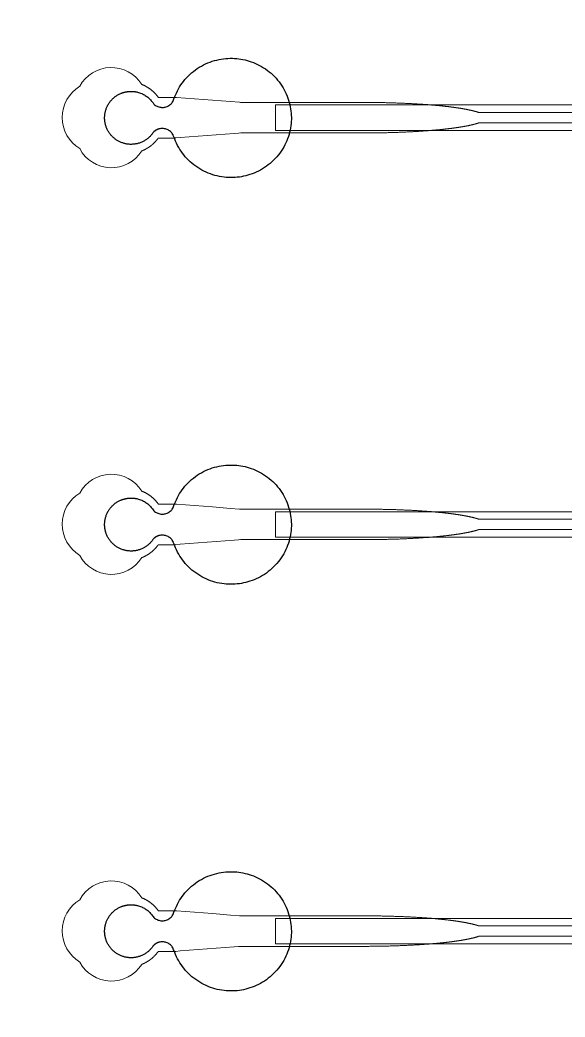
# Model space of a CAD drawing. Header units: inches. Extents: x -52997 to 52003, y -52254 to 52746.
# Drawn here: x -27602 to -24921, y 3570 to 8474 of the extents above; entities that cross this region are included whole.
import ezdxf

# ---------------------------------------------------------------- set-up
doc = ezdxf.new("R2010")
doc.units = ezdxf.units.IN
doc.header["$MEASUREMENT"] = 0
doc.layers.add('1', color=1, linetype='Continuous')
doc.layers.add('2', color=140, linetype='Continuous', lineweight=0)
doc.layers.add('3', color=90, linetype='Continuous', lineweight=0)

msp = doc.modelspace()

# ---------------------------------------------------------------- linework, layer by layer
at = {"layer": '1'}
for points in [[(-16283.4, -47485.7), (0, -47485.7), (16283.4, -47485.7, 5.999107)], [(-16250, -47285.7), (0, -47285.7), (16250, -47285.7, 5.986812)], [(-13685.8, -45485.7), (0, -45485.7), (13685.8, -45485.7, 6.794322)]]:
    msp.add_lwpolyline(points, format="xyb", close=True, dxfattribs=at)
msp.add_circle((-497.2, 245.8), 52500, dxfattribs=at)
for points in [[(-26945.9, 7921.4), (-26923.7, 7944.5), (-26892, 7939.3), (-26860.4, 7934.1), (-26846.7, 7905.1), (-26771.3, 7664.2), (-26519.3, 7701.9), (-26267.3, 7739.6), (-26267.2, 7991.7), (-26267.1, 8243.9), (-26519, 8281.8), (-26771, 8319.7), (-26846.7, 8078.9), (-26859.9, 8050.4), (-26890.7, 8044.7), (-26921.6, 8038.9), (-26944.2, 8060.7), (-26995.5, 8144.1), (-27089.9, 8118), (-27184.3, 8091.9), (-27185.5, 7994), (-27186.7, 7896), (-27093, 7867.6), (-26999.2, 7839.2), (-26945.9, 7921.4)], [(-26945.9, 5921.4), (-26923.7, 5944.5), (-26892, 5939.3), (-26860.4, 5934.1), (-26846.7, 5905.1), (-26771.3, 5664.2), (-26519.3, 5701.9), (-26267.3, 5739.6), (-26267.2, 5991.7), (-26267.1, 6243.9), (-26519, 6281.8), (-26771, 6319.7), (-26846.7, 6078.9), (-26859.9, 6050.4), (-26890.7, 6044.7), (-26921.6, 6038.9), (-26944.2, 6060.7), (-26995.5, 6144.1), (-27089.9, 6118), (-27184.3, 6091.9), (-27185.5, 5994), (-27186.7, 5896), (-27093, 5867.6), (-26999.2, 5839.2), (-26945.9, 5921.4)], [(-26945.9, 3921.4), (-26923.7, 3944.5), (-26892, 3939.3), (-26860.4, 3934.1), (-26846.7, 3905.1), (-26771.3, 3664.2), (-26519.3, 3701.9), (-26267.3, 3739.6), (-26267.2, 3991.7), (-26267.1, 4243.9), (-26519, 4281.8), (-26771, 4319.7), (-26846.7, 4078.9), (-26859.9, 4050.4), (-26890.7, 4044.7), (-26921.6, 4038.9), (-26944.2, 4060.7), (-26995.5, 4144.1), (-27089.9, 4118), (-27184.3, 4091.9), (-27185.5, 3994), (-27186.7, 3896), (-27093, 3867.6), (-26999.2, 3839.2), (-26945.9, 3921.4)]]:
    msp.add_rational_spline(points, [1, 0.884783429184, 1, 0.884783429184, 1, 0.758252289935, 1, 0.758252289935, 1, 0.758252289935, 1, 0.758252289935, 1, 0.888941908896, 1, 0.888941908896, 1, 0.79946124759, 1, 0.79946124759, 1, 0.79946124759, 1, 0.79946124759, 1], degree=2, knots=[0, 0, 0, 0.969535, 0.969535, 1.939069, 1.939069, 3.359405, 3.359405, 4.779741, 4.779741, 6.200078, 6.200078, 7.620414, 7.620414, 8.571947, 8.571947, 9.52348, 9.52348, 10.812277, 10.812277, 12.101074, 12.101074, 13.389871, 13.389871, 14.678668, 14.678668, 14.678668], dxfattribs=at)
at = {"layer": '2'}
for points in [[(-16283.4, -47485.7), (0, -47485.7), (16283.4, -47485.7, 5.999107)], [(-16250, -47285.7), (0, -47285.7), (16250, -47285.7, 5.986812)], [(-13685.8, -45485.7), (0, -45485.7), (13685.8, -45485.7, 6.794322)]]:
    msp.add_lwpolyline(points, format="xyb", close=True, dxfattribs=at)
for points in [[(-23658.3, 8018.2), (-25343.8, 8018.2), (-25344.1, 8018.3), (-25345, 8018.6), (-25345.8, 8018.9), (-25346.7, 8019.2), (-25347.6, 8019.5), (-25348.5, 8019.8), (-25349.4, 8020.1), (-25350.4, 8020.4), (-25351.3, 8020.7), (-25352.2, 8021), (-25353.2, 8021.3), (-25354.2, 8021.6), (-25355.2, 8021.9), (-25356.2, 8022.2), (-25357.2, 8022.5), (-25358.2, 8022.8), (-25359.2, 8023.1), (-25360.2, 8023.4), (-25361.3, 8023.7), (-25362.4, 8023.9), (-25363.4, 8024.2), (-25364.5, 8024.5), (-25365.6, 8024.8), (-25366.7, 8025.1), (-25367.8, 8025.4), (-25368.9, 8025.7), (-25370.1, 8026), (-25371.2, 8026.3), (-25372.4, 8026.6), (-25373.6, 8026.9), (-25374.7, 8027.2), (-25375.9, 8027.5), (-25377.1, 8027.8), (-25378.4, 8028.1), (-25379.6, 8028.3), (-25380.8, 8028.6), (-25382.1, 8028.9), (-25383.3, 8029.2), (-25384.6, 8029.5), (-25385.9, 8029.8), (-25387.2, 8030.1), (-25388.5, 8030.4), (-25389.8, 8030.6), (-25391.1, 8030.9), (-25392.4, 8031.2), (-25393.8, 8031.5), (-25395.1, 8031.8), (-25396.5, 8032.1), (-25397.9, 8032.3), (-25399.3, 8032.6), (-25400.7, 8032.9), (-25402.1, 8033.2), (-25403.5, 8033.5), (-25404.9, 8033.7), (-25406.4, 8034), (-25407.8, 8034.3), (-25409.3, 8034.6), (-25410.7, 8034.9), (-25412.2, 8035.1), (-25413.7, 8035.4), (-25415.2, 8035.7), (-25416.7, 8036), (-25418.2, 8036.2), (-25419.8, 8036.5), (-25421.3, 8036.8), (-25422.9, 8037), (-25424.4, 8037.3), (-25426, 8037.6), (-25427.6, 8037.8), (-25429.2, 8038.1), (-25430.8, 8038.4), (-25432.4, 8038.6), (-25434, 8038.9), (-25435.7, 8039.2), (-25437.3, 8039.4), (-25439, 8039.7), (-25440.6, 8040), (-25442.3, 8040.2), (-25444, 8040.5), (-25445.7, 8040.7), (-25447.4, 8041), (-25449.1, 8041.3), (-25450.8, 8041.5), (-25452.5, 8041.8), (-25454.3, 8042), (-25456, 8042.3), (-25457.8, 8042.5), (-25459.5, 8042.8), (-25461.3, 8043), (-25463.1, 8043.3), (-25464.9, 8043.5), (-25466.7, 8043.8), (-25468.5, 8044), (-25470.3, 8044.3), (-25472.1, 8044.5), (-25474, 8044.8), (-25475.8, 8045), (-25477.7, 8045.2), (-25479.5, 8045.5), (-25481.4, 8045.7), (-25483.3, 8046), (-25485.2, 8046.2), (-25487.1, 8046.4), (-25489, 8046.7), (-25490.9, 8046.9), (-25492.8, 8047.1), (-25494.8, 8047.4), (-25496.7, 8047.6), (-25498.6, 8047.8), (-25500.6, 8048.1), (-25502.6, 8048.3), (-25504.5, 8048.5), (-25506.5, 8048.7), (-25508.5, 8049), (-25510.5, 8049.2), (-25512.5, 8049.4), (-25514.5, 8049.6), (-25516.5, 8049.8), (-25518.5, 8050.1), (-25520.6, 8050.3), (-25522.6, 8050.5), (-25524.7, 8050.7), (-25526.7, 8050.9), (-25528.8, 8051.1), (-25530.8, 8051.3), (-25532.9, 8051.6), (-25535, 8051.8), (-25537.1, 8052), (-25539.2, 8052.2), (-25541.3, 8052.4), (-25543.4, 8052.6), (-25545.5, 8052.8), (-25547.6, 8053), (-25549.7, 8053.2), (-25551.9, 8053.4), (-25554, 8053.6), (-25556.2, 8053.8), (-25558.3, 8054), (-25560.5, 8054.2), (-25562.6, 8054.4), (-25564.8, 8054.6), (-25567, 8054.7), (-25569.2, 8054.9), (-25571.3, 8055.1), (-25573.5, 8055.3), (-25575.7, 8055.5), (-25577.9, 8055.7), (-25580.2, 8055.9), (-25582.4, 8056), (-25584.6, 8056.2), (-25586.8, 8056.4), (-25589, 8056.6), (-25591.3, 8056.8), (-25593.5, 8056.9), (-25595.8, 8057.1), (-25598, 8057.3), (-25600.3, 8057.4), (-25602.5, 8057.6), (-25604.8, 8057.8), (-25607.1, 8057.9), (-25611.6, 8058.3), (-25616.2, 8058.6), (-25620.8, 8058.9), (-25625.4, 8059.2), (-25630, 8059.5), (-25634.6, 8059.8), (-25639.3, 8060.1), (-25643.9, 8060.4), (-25648.6, 8060.7), (-25653.3, 8061), (-25658, 8061.3), (-25662.7, 8061.5), (-25667.4, 8061.8), (-25672.1, 8062.1), (-25676.9, 8062.3), (-25681.6, 8062.5), (-25686.4, 8062.8), (-25691.1, 8063), (-25695.9, 8063.3), (-25700.7, 8063.5), (-25705.4, 8063.7), (-25710.2, 8063.9), (-25715, 8064.1), (-25719.8, 8064.3), (-25724.6, 8064.5), (-25729.4, 8064.7), (-25734.2, 8064.9), (-25739, 8065.1), (-25743.8, 8065.3), (-25748.7, 8065.4), (-25753.5, 8065.6), (-25758.3, 8065.7), (-25763.1, 8065.9), (-25767.9, 8066.1), (-25772.7, 8066.2), (-25777.5, 8066.3), (-25782.3, 8066.5), (-25787.1, 8066.6), (-25791.9, 8066.7), (-25796.7, 8066.8), (-25801.5, 8066.9), (-25806.2, 8067.1), (-25811, 8067.2), (-25815.8, 8067.2), (-25820.5, 8067.3), (-25825.3, 8067.4), (-25830, 8067.5), (-25834.8, 8067.6), (-25839.5, 8067.7), (-25844.2, 8067.7), (-25848.9, 8067.8), (-25853.6, 8067.8), (-25858.3, 8067.9), (-25863, 8067.9), (-25867.7, 8068), (-25872.3, 8068), (-25877, 8068.1), (-25881.6, 8068.1), (-25886.2, 8068.1), (-25890.8, 8068.1), (-25895.4, 8068.1), (-25897.7, 8068.2), (-25898.3, 8068.2), (-25898.6, 8068.2), (-25898.7, 8068.2), (-25898.9, 8068.2), (-25900.5, 8068.2), (-25906.9, 8068.2), (-25919.7, 8068.2), (-25970.6, 8068.2), (-26174.6, 8068.2), (-26225.6, 8068.2), (-26251.1, 8068.2), (-26257.4, 8068.2), (-26259, 8068.2), (-26514.8, 8068.2), (-26515.2, 8068.2), (-26515.2, 8068.2), (-26515.3, 8068.2), (-26515.3, 8068.2), (-26515.4, 8068.2), (-26515.7, 8068.2), (-26517.1, 8068.3), (-26522.6, 8068.7), (-26566.8, 8072.1), (-26655.1, 8078.9), (-26831.8, 8092.4), (-26837.3, 8092.9), (-26840, 8093.1), (-26840.7, 8093.1), (-26841.1, 8093.2), (-26841.1, 8093.2), (-26841.1, 8093.2), (-26841.2, 8093.2), (-26841.2, 8093.2), (-26841.2, 8093.2), (-26841.2, 8093.2), (-26841.6, 8093.2), (-26844.3, 8093.2), (-26849.7, 8093.2), (-26860.6, 8093.2), (-26882.4, 8093.2), (-26904.2, 8093.2), (-26915.1, 8093.2), (-26920.6, 8093.2), (-26921.2, 8093.2), (-26921.4, 8093.2), (-26921.5, 8093.2), (-26921.5, 8093.2), (-26921.6, 8093.2), (-26921.6, 8093.2), (-26921.6, 8093.2), (-26922, 8093.8), (-26922.8, 8094.9), (-26923.6, 8096), (-26924.4, 8097.1), (-26925.3, 8098.2), (-26926.1, 8099.4), (-26927, 8100.5), (-26927.8, 8101.6), (-26928.7, 8102.7), (-26929.6, 8103.8), (-26930.5, 8104.9), (-26931.5, 8106), (-26932.4, 8107.1), (-26933.4, 8108.2), (-26934.3, 8109.3), (-26935.3, 8110.4), (-26936.3, 8111.5), (-26937.3, 8112.5), (-26938.3, 8113.6), (-26939.3, 8114.7), (-26940.4, 8115.7), (-26941.4, 8116.8), (-26942.5, 8117.8), (-26943.6, 8118.9), (-26944.7, 8119.9), (-26945.8, 8121), (-26946.9, 8122), (-26948, 8123), (-26949.1, 8124), (-26950.3, 8125), (-26951.4, 8126), (-26952.6, 8127), (-26953.8, 8128), (-26955, 8129), (-26956.2, 8129.9), (-26957.4, 8130.9), (-26958.6, 8131.8), (-26959.8, 8132.8), (-26961.1, 8133.7), (-26962.3, 8134.6), (-26963.6, 8135.5), (-26964.8, 8136.4), (-26966.1, 8137.3), (-26967.4, 8138.2), (-26968.7, 8139), (-26970, 8139.9), (-26971.3, 8140.7), (-26972.6, 8141.6), (-26974, 8142.4), (-26975.3, 8143.2), (-26976.6, 8144), (-26978, 8144.8), (-26979.3, 8145.6), (-26980.7, 8146.4), (-26982.1, 8147.1), (-26983.5, 8147.9), (-26984.8, 8148.6), (-26986.2, 8149.3), (-26987.6, 8150), (-26989, 8150.7), (-26990.4, 8151.4), (-26991.8, 8152), (-26993.2, 8152.7), (-26994.7, 8153.3), (-26996.1, 8153.9), (-26997.5, 8154.5), (-26998.9, 8155.1), (-27000.4, 8155.7), (-27001.8, 8156.3), (-27003, 8156.8, 0.576044), (-27307.6, 8147.4, 0.560065), (-27307.6, 7840.9, 0.578435), (-27003.1, 7829.6), (-27002.8, 7829.7), (-27001.9, 7830), (-27001.1, 7830.3), (-27000.2, 7830.7), (-26999.4, 7831), (-26998.6, 7831.4), (-26997.7, 7831.7), (-26996.9, 7832.1), (-26996, 7832.5), (-26995.1, 7832.8), (-26994.3, 7833.2), (-26993.4, 7833.6), (-26992.6, 7834), (-26991.7, 7834.4), (-26990.9, 7834.8), (-26990, 7835.2), (-26989.2, 7835.6), (-26988.3, 7836.1), (-26987.4, 7836.5), (-26986.6, 7836.9), (-26985.7, 7837.4), (-26984.9, 7837.8), (-26984, 7838.3), (-26983.1, 7838.7), (-26982.3, 7839.2), (-26981.4, 7839.7), (-26980.6, 7840.1), (-26979.7, 7840.6), (-26978.9, 7841.1), (-26978, 7841.6), (-26977.2, 7842.1), (-26976.3, 7842.6), (-26975.5, 7843.1), (-26974.6, 7843.6), (-26973.8, 7844.2), (-26972.9, 7844.7), (-26972.1, 7845.2), (-26971.2, 7845.8), (-26970.4, 7846.3), (-26969.5, 7846.9), (-26968.7, 7847.4), (-26967.9, 7848), (-26967, 7848.6), (-26966.2, 7849.1), (-26965.4, 7849.7), (-26964.5, 7850.3), (-26963.7, 7850.9), (-26962.9, 7851.5), (-26962.1, 7852.1), (-26961.2, 7852.7), (-26960.4, 7853.3), (-26959.6, 7853.9), (-26958.8, 7854.5), (-26958, 7855.2), (-26957.2, 7855.8), (-26956.4, 7856.4), (-26955.6, 7857.1), (-26954.8, 7857.7), (-26954, 7858.3), (-26953.2, 7859), (-26952.4, 7859.6), (-26951.6, 7860.3), (-26950.9, 7861), (-26950.1, 7861.6), (-26949.3, 7862.3), (-26948.6, 7863), (-26947.8, 7863.7), (-26947, 7864.3), (-26946.3, 7865), (-26945.5, 7865.7), (-26944.8, 7866.4), (-26944.1, 7867.1), (-26943.3, 7867.8), (-26942.6, 7868.5), (-26941.9, 7869.2), (-26941.2, 7869.9), (-26940.4, 7870.7), (-26939.7, 7871.4), (-26939, 7872.1), (-26938.3, 7872.8), (-26937.6, 7873.6), (-26936.9, 7874.3), (-26936.3, 7875), (-26935.6, 7875.7), (-26934.9, 7876.5), (-26934.2, 7877.2), (-26933.6, 7878), (-26932.9, 7878.7), (-26932.3, 7879.5), (-26931.6, 7880.2), (-26931, 7881), (-26930.3, 7881.7), (-26929.7, 7882.5), (-26929.1, 7883.2), (-26928.5, 7884), (-26927.9, 7884.7), (-26927.3, 7885.5), (-26926.7, 7886.3), (-26926.1, 7887), (-26925.5, 7887.8), (-26924.9, 7888.6), (-26924.3, 7889.3), (-26923.8, 7890.1), (-26923.2, 7890.9), (-26922.7, 7891.6), (-26922.1, 7892.4), (-26921.6, 7893.2), (-26878, 7893.2), (-26856.2, 7893.2), (-26845.3, 7893.2), (-26842.6, 7893.2), (-26841.2, 7893.2), (-26841.2, 7893.2), (-26841.2, 7893.2), (-26841.2, 7893.2), (-26841.1, 7893.2), (-26841.1, 7893.2), (-26841, 7893.2), (-26840.7, 7893.2), (-26840, 7893.3), (-26838.6, 7893.4), (-26835.9, 7893.6), (-26813.8, 7895.3), (-26637.1, 7908.8), (-26548.8, 7915.6), (-26526.7, 7917.3), (-26515.7, 7918.1), (-26515.3, 7918.2), (-26515.3, 7918.2), (-26515.2, 7918.2), (-26515.2, 7918.2), (-26515.1, 7918.2), (-26514.7, 7918.2), (-26254.2, 7918.2), (-26247.9, 7918.2), (-26235.4, 7918.2), (-26134.9, 7918.2), (-25933.8, 7918.2), (-25921.3, 7918.2), (-25915, 7918.2), (-25911.8, 7918.2), (-25910.3, 7918.2), (-25909.9, 7918.2), (-25909.7, 7918.2), (-25909.6, 7918.2), (-25909.5, 7918.2), (-25909.5, 7918.2), (-25909.5, 7918.2), (-25908.9, 7918.2), (-25904.3, 7918.2), (-25899.7, 7918.2), (-25895.1, 7918.2), (-25890.5, 7918.2), (-25885.8, 7918.2), (-25881.2, 7918.3), (-25876.5, 7918.3), (-25871.8, 7918.3), (-25867.1, 7918.4), (-25862.4, 7918.4), (-25857.7, 7918.4), (-25853, 7918.5), (-25848.3, 7918.6), (-25843.5, 7918.6), (-25838.8, 7918.7), (-25834, 7918.8), (-25829.3, 7918.8), (-25824.5, 7918.9), (-25819.7, 7919), (-25814.9, 7919.1), (-25810.1, 7919.2), (-25805.3, 7919.3), (-25800.5, 7919.4), (-25795.7, 7919.5), (-25790.9, 7919.7), (-25786, 7919.8), (-25781.2, 7919.9), (-25776.4, 7920), (-25771.6, 7920.2), (-25766.7, 7920.3), (-25761.9, 7920.5), (-25757.1, 7920.6), (-25752.2, 7920.8), (-25747.4, 7921), (-25742.6, 7921.1), (-25737.7, 7921.3), (-25732.9, 7921.5), (-25728.1, 7921.7), (-25723.3, 7921.9), (-25718.5, 7922.1), (-25713.6, 7922.3), (-25708.8, 7922.5), (-25704, 7922.7), (-25699.2, 7922.9), (-25694.4, 7923.2), (-25689.6, 7923.4), (-25684.9, 7923.6), (-25680.1, 7923.9), (-25675.3, 7924.1), (-25670.6, 7924.4), (-25665.8, 7924.6), (-25661.1, 7924.9), (-25656.4, 7925.2), (-25651.7, 7925.4), (-25647, 7925.7), (-25642.3, 7926), (-25637.6, 7926.3), (-25633, 7926.6), (-25628.4, 7926.9), (-25623.7, 7927.2), (-25619.1, 7927.5), (-25614.5, 7927.9), (-25610, 7928.2), (-25607.7, 7928.4), (-25605.4, 7928.5), (-25603.1, 7928.7), (-25600.9, 7928.9), (-25598.6, 7929), (-25596.4, 7929.2), (-25594.1, 7929.4), (-25591.9, 7929.5), (-25589.6, 7929.7), (-25587.4, 7929.9), (-25585.1, 7930.1), (-25582.9, 7930.3), (-25580.7, 7930.4), (-25578.5, 7930.6), (-25576.3, 7930.8), (-25574.1, 7931), (-25571.9, 7931.2), (-25569.7, 7931.4), (-25567.5, 7931.5), (-25565.3, 7931.7), (-25563.1, 7931.9), (-25561, 7932.1), (-25558.8, 7932.3), (-25556.7, 7932.5), (-25554.5, 7932.7), (-25552.4, 7932.9), (-25550.2, 7933.1), (-25548.1, 7933.3), (-25546, 7933.5), (-25543.8, 7933.7), (-25541.7, 7933.9), (-25539.6, 7934.1), (-25537.5, 7934.3), (-25535.4, 7934.5), (-25533.4, 7934.7), (-25531.3, 7934.9), (-25529.2, 7935.2), (-25527.1, 7935.4), (-25525.1, 7935.6), (-25523, 7935.8), (-25521, 7936), (-25519, 7936.2), (-25516.9, 7936.5), (-25514.9, 7936.7), (-25512.9, 7936.9), (-25510.9, 7937.1), (-25508.9, 7937.3), (-25506.9, 7937.6), (-25504.9, 7937.8), (-25503, 7938), (-25501, 7938.2), (-25499, 7938.5), (-25497.1, 7938.7), (-25495.2, 7938.9), (-25493.2, 7939.2), (-25491.3, 7939.4), (-25489.4, 7939.6), (-25487.5, 7939.9), (-25485.6, 7940.1), (-25483.7, 7940.3), (-25481.8, 7940.6), (-25479.9, 7940.8), (-25478.1, 7941.1), (-25476.2, 7941.3), (-25474.4, 7941.5), (-25472.5, 7941.8), (-25470.7, 7942), (-25468.9, 7942.3), (-25467.1, 7942.5), (-25465.2, 7942.8), (-25463.5, 7943), (-25461.7, 7943.3), (-25459.9, 7943.5), (-25458.1, 7943.8), (-25456.4, 7944), (-25454.6, 7944.3), (-25452.9, 7944.5), (-25451.2, 7944.8), (-25449.4, 7945), (-25447.7, 7945.3), (-25446, 7945.5), (-25444.3, 7945.8), (-25442.6, 7946.1), (-25441, 7946.3), (-25439.3, 7946.6), (-25437.7, 7946.8), (-25436, 7947.1), (-25434.4, 7947.4), (-25432.8, 7947.6), (-25431.1, 7947.9), (-25429.5, 7948.2), (-25428, 7948.4), (-25426.4, 7948.7), (-25424.8, 7949), (-25423.2, 7949.2), (-25421.7, 7949.5), (-25420.1, 7949.8), (-25418.6, 7950), (-25417.1, 7950.3), (-25415.6, 7950.6), (-25414.1, 7950.9), (-25412.6, 7951.1), (-25411.1, 7951.4), (-25409.6, 7951.7), (-25408.2, 7952), (-25406.7, 7952.2), (-25405.3, 7952.5), (-25403.8, 7952.8), (-25402.4, 7953.1), (-25401, 7953.4), (-25399.6, 7953.6), (-25398.2, 7953.9), (-25396.9, 7954.2), (-25395.5, 7954.5), (-25394.1, 7954.8), (-25392.8, 7955.1), (-25391.5, 7955.3), (-25390.1, 7955.6), (-25388.8, 7955.9), (-25387.5, 7956.2), (-25386.2, 7956.5), (-25384.9, 7956.8), (-25383.7, 7957), (-25382.4, 7957.3), (-25381.2, 7957.6), (-25379.9, 7957.9), (-25378.7, 7958.2), (-25377.5, 7958.5), (-25376.3, 7958.8), (-25375.1, 7959.1), (-25373.9, 7959.4), (-25372.8, 7959.7), (-25371.6, 7959.9), (-25370.4, 7960.2), (-25369.3, 7960.5), (-25368.2, 7960.8), (-25367.1, 7961.1), (-25366, 7961.4), (-25364.9, 7961.7), (-25363.8, 7962), (-25362.7, 7962.3), (-25361.6, 7962.6), (-25360.6, 7962.9), (-25359.6, 7963.2), (-25358.5, 7963.5), (-25357.5, 7963.8), (-25356.5, 7964.1), (-25355.5, 7964.4), (-25354.5, 7964.7), (-25353.6, 7965), (-25352.6, 7965.3), (-25351.7, 7965.6), (-25350.7, 7965.9), (-25349.8, 7966.2), (-25348.9, 7966.5), (-25348, 7966.8), (-25347.1, 7967.1), (-25346.2, 7967.4), (-25345.3, 7967.7), (-25343.9, 7968.1), (-23658.3, 7968)], [(-23658.3, 6018.2), (-25343.8, 6018.2), (-25344.1, 6018.3), (-25345, 6018.6), (-25345.8, 6018.9), (-25346.7, 6019.2), (-25347.6, 6019.5), (-25348.5, 6019.8), (-25349.4, 6020.1), (-25350.4, 6020.4), (-25351.3, 6020.7), (-25352.2, 6021), (-25353.2, 6021.3), (-25354.2, 6021.6), (-25355.2, 6021.9), (-25356.2, 6022.2), (-25357.2, 6022.5), (-25358.2, 6022.8), (-25359.2, 6023.1), (-25360.2, 6023.4), (-25361.3, 6023.7), (-25362.4, 6023.9), (-25363.4, 6024.2), (-25364.5, 6024.5), (-25365.6, 6024.8), (-25366.7, 6025.1), (-25367.8, 6025.4), (-25368.9, 6025.7), (-25370.1, 6026), (-25371.2, 6026.3), (-25372.4, 6026.6), (-25373.6, 6026.9), (-25374.7, 6027.2), (-25375.9, 6027.5), (-25377.1, 6027.8), (-25378.4, 6028.1), (-25379.6, 6028.3), (-25380.8, 6028.6), (-25382.1, 6028.9), (-25383.3, 6029.2), (-25384.6, 6029.5), (-25385.9, 6029.8), (-25387.2, 6030.1), (-25388.5, 6030.4), (-25389.8, 6030.6), (-25391.1, 6030.9), (-25392.4, 6031.2), (-25393.8, 6031.5), (-25395.1, 6031.8), (-25396.5, 6032.1), (-25397.9, 6032.3), (-25399.3, 6032.6), (-25400.7, 6032.9), (-25402.1, 6033.2), (-25403.5, 6033.5), (-25404.9, 6033.7), (-25406.4, 6034), (-25407.8, 6034.3), (-25409.3, 6034.6), (-25410.7, 6034.9), (-25412.2, 6035.1), (-25413.7, 6035.4), (-25415.2, 6035.7), (-25416.7, 6036), (-25418.2, 6036.2), (-25419.8, 6036.5), (-25421.3, 6036.8), (-25422.9, 6037), (-25424.4, 6037.3), (-25426, 6037.6), (-25427.6, 6037.8), (-25429.2, 6038.1), (-25430.8, 6038.4), (-25432.4, 6038.6), (-25434, 6038.9), (-25435.7, 6039.2), (-25437.3, 6039.4), (-25439, 6039.7), (-25440.6, 6040), (-25442.3, 6040.2), (-25444, 6040.5), (-25445.7, 6040.7), (-25447.4, 6041), (-25449.1, 6041.3), (-25450.8, 6041.5), (-25452.5, 6041.8), (-25454.3, 6042), (-25456, 6042.3), (-25457.8, 6042.5), (-25459.5, 6042.8), (-25461.3, 6043), (-25463.1, 6043.3), (-25464.9, 6043.5), (-25466.7, 6043.8), (-25468.5, 6044), (-25470.3, 6044.3), (-25472.1, 6044.5), (-25474, 6044.8), (-25475.8, 6045), (-25477.7, 6045.2), (-25479.5, 6045.5), (-25481.4, 6045.7), (-25483.3, 6046), (-25485.2, 6046.2), (-25487.1, 6046.4), (-25489, 6046.7), (-25490.9, 6046.9), (-25492.8, 6047.1), (-25494.8, 6047.4), (-25496.7, 6047.6), (-25498.6, 6047.8), (-25500.6, 6048.1), (-25502.6, 6048.3), (-25504.5, 6048.5), (-25506.5, 6048.7), (-25508.5, 6049), (-25510.5, 6049.2), (-25512.5, 6049.4), (-25514.5, 6049.6), (-25516.5, 6049.8), (-25518.5, 6050.1), (-25520.6, 6050.3), (-25522.6, 6050.5), (-25524.7, 6050.7), (-25526.7, 6050.9), (-25528.8, 6051.1), (-25530.8, 6051.3), (-25532.9, 6051.6), (-25535, 6051.8), (-25537.1, 6052), (-25539.2, 6052.2), (-25541.3, 6052.4), (-25543.4, 6052.6), (-25545.5, 6052.8), (-25547.6, 6053), (-25549.7, 6053.2), (-25551.9, 6053.4), (-25554, 6053.6), (-25556.2, 6053.8), (-25558.3, 6054), (-25560.5, 6054.2), (-25562.6, 6054.4), (-25564.8, 6054.6), (-25567, 6054.7), (-25569.2, 6054.9), (-25571.3, 6055.1), (-25573.5, 6055.3), (-25575.7, 6055.5), (-25577.9, 6055.7), (-25580.2, 6055.9), (-25582.4, 6056), (-25584.6, 6056.2), (-25586.8, 6056.4), (-25589, 6056.6), (-25591.3, 6056.8), (-25593.5, 6056.9), (-25595.8, 6057.1), (-25598, 6057.3), (-25600.3, 6057.4), (-25602.5, 6057.6), (-25604.8, 6057.8), (-25607.1, 6057.9), (-25611.6, 6058.3), (-25616.2, 6058.6), (-25620.8, 6058.9), (-25625.4, 6059.2), (-25630, 6059.5), (-25634.6, 6059.8), (-25639.3, 6060.1), (-25643.9, 6060.4), (-25648.6, 6060.7), (-25653.3, 6061), (-25658, 6061.3), (-25662.7, 6061.5), (-25667.4, 6061.8), (-25672.1, 6062.1), (-25676.9, 6062.3), (-25681.6, 6062.5), (-25686.4, 6062.8), (-25691.1, 6063), (-25695.9, 6063.3), (-25700.7, 6063.5), (-25705.4, 6063.7), (-25710.2, 6063.9), (-25715, 6064.1), (-25719.8, 6064.3), (-25724.6, 6064.5), (-25729.4, 6064.7), (-25734.2, 6064.9), (-25739, 6065.1), (-25743.8, 6065.3), (-25748.7, 6065.4), (-25753.5, 6065.6), (-25758.3, 6065.7), (-25763.1, 6065.9), (-25767.9, 6066.1), (-25772.7, 6066.2), (-25777.5, 6066.3), (-25782.3, 6066.5), (-25787.1, 6066.6), (-25791.9, 6066.7), (-25796.7, 6066.8), (-25801.5, 6066.9), (-25806.2, 6067.1), (-25811, 6067.2), (-25815.8, 6067.2), (-25820.5, 6067.3), (-25825.3, 6067.4), (-25830, 6067.5), (-25834.8, 6067.6), (-25839.5, 6067.7), (-25844.2, 6067.7), (-25848.9, 6067.8), (-25853.6, 6067.8), (-25858.3, 6067.9), (-25863, 6067.9), (-25867.7, 6068), (-25872.3, 6068), (-25877, 6068.1), (-25881.6, 6068.1), (-25886.2, 6068.1), (-25890.8, 6068.1), (-25895.4, 6068.1), (-25897.7, 6068.2), (-25898.3, 6068.2), (-25898.6, 6068.2), (-25898.7, 6068.2), (-25898.9, 6068.2), (-25900.5, 6068.2), (-25906.9, 6068.2), (-25919.7, 6068.2), (-25970.6, 6068.2), (-26174.6, 6068.2), (-26225.6, 6068.2), (-26251.1, 6068.2), (-26257.4, 6068.2), (-26259, 6068.2), (-26514.8, 6068.2), (-26515.2, 6068.2), (-26515.2, 6068.2), (-26515.3, 6068.2), (-26515.3, 6068.2), (-26515.4, 6068.2), (-26515.7, 6068.2), (-26517.1, 6068.3), (-26522.6, 6068.7), (-26566.8, 6072.1), (-26655.1, 6078.9), (-26831.8, 6092.4), (-26837.3, 6092.9), (-26840, 6093.1), (-26840.7, 6093.1), (-26841.1, 6093.2), (-26841.1, 6093.2), (-26841.1, 6093.2), (-26841.2, 6093.2), (-26841.2, 6093.2), (-26841.2, 6093.2), (-26841.2, 6093.2), (-26841.6, 6093.2), (-26844.3, 6093.2), (-26849.7, 6093.2), (-26860.6, 6093.2), (-26882.4, 6093.2), (-26904.2, 6093.2), (-26915.1, 6093.2), (-26920.6, 6093.2), (-26921.2, 6093.2), (-26921.4, 6093.2), (-26921.5, 6093.2), (-26921.5, 6093.2), (-26921.6, 6093.2), (-26921.6, 6093.2), (-26921.6, 6093.2), (-26922, 6093.8), (-26922.8, 6094.9), (-26923.6, 6096), (-26924.4, 6097.1), (-26925.3, 6098.2), (-26926.1, 6099.4), (-26927, 6100.5), (-26927.8, 6101.6), (-26928.7, 6102.7), (-26929.6, 6103.8), (-26930.5, 6104.9), (-26931.5, 6106), (-26932.4, 6107.1), (-26933.4, 6108.2), (-26934.3, 6109.3), (-26935.3, 6110.4), (-26936.3, 6111.5), (-26937.3, 6112.5), (-26938.3, 6113.6), (-26939.3, 6114.7), (-26940.4, 6115.7), (-26941.4, 6116.8), (-26942.5, 6117.8), (-26943.6, 6118.9), (-26944.7, 6119.9), (-26945.8, 6121), (-26946.9, 6122), (-26948, 6123), (-26949.1, 6124), (-26950.3, 6125), (-26951.4, 6126), (-26952.6, 6127), (-26953.8, 6128), (-26955, 6129), (-26956.2, 6129.9), (-26957.4, 6130.9), (-26958.6, 6131.8), (-26959.8, 6132.8), (-26961.1, 6133.7), (-26962.3, 6134.6), (-26963.6, 6135.5), (-26964.8, 6136.4), (-26966.1, 6137.3), (-26967.4, 6138.2), (-26968.7, 6139), (-26970, 6139.9), (-26971.3, 6140.7), (-26972.6, 6141.6), (-26974, 6142.4), (-26975.3, 6143.2), (-26976.6, 6144), (-26978, 6144.8), (-26979.3, 6145.6), (-26980.7, 6146.4), (-26982.1, 6147.1), (-26983.5, 6147.9), (-26984.8, 6148.6), (-26986.2, 6149.3), (-26987.6, 6150), (-26989, 6150.7), (-26990.4, 6151.4), (-26991.8, 6152), (-26993.2, 6152.7), (-26994.7, 6153.3), (-26996.1, 6153.9), (-26997.5, 6154.5), (-26998.9, 6155.1), (-27000.4, 6155.7), (-27001.8, 6156.3), (-27003, 6156.8, 0.576044), (-27307.6, 6147.4, 0.560065), (-27307.6, 5840.9, 0.578435), (-27003.1, 5829.6), (-27002.8, 5829.7), (-27001.9, 5830), (-27001.1, 5830.3), (-27000.2, 5830.7), (-26999.4, 5831), (-26998.6, 5831.4), (-26997.7, 5831.7), (-26996.9, 5832.1), (-26996, 5832.5), (-26995.1, 5832.8), (-26994.3, 5833.2), (-26993.4, 5833.6), (-26992.6, 5834), (-26991.7, 5834.4), (-26990.9, 5834.8), (-26990, 5835.2), (-26989.2, 5835.6), (-26988.3, 5836.1), (-26987.4, 5836.5), (-26986.6, 5836.9), (-26985.7, 5837.4), (-26984.9, 5837.8), (-26984, 5838.3), (-26983.1, 5838.7), (-26982.3, 5839.2), (-26981.4, 5839.7), (-26980.6, 5840.1), (-26979.7, 5840.6), (-26978.9, 5841.1), (-26978, 5841.6), (-26977.2, 5842.1), (-26976.3, 5842.6), (-26975.5, 5843.1), (-26974.6, 5843.6), (-26973.8, 5844.2), (-26972.9, 5844.7), (-26972.1, 5845.2), (-26971.2, 5845.8), (-26970.4, 5846.3), (-26969.5, 5846.9), (-26968.7, 5847.4), (-26967.9, 5848), (-26967, 5848.6), (-26966.2, 5849.1), (-26965.4, 5849.7), (-26964.5, 5850.3), (-26963.7, 5850.9), (-26962.9, 5851.5), (-26962.1, 5852.1), (-26961.2, 5852.7), (-26960.4, 5853.3), (-26959.6, 5853.9), (-26958.8, 5854.5), (-26958, 5855.2), (-26957.2, 5855.8), (-26956.4, 5856.4), (-26955.6, 5857.1), (-26954.8, 5857.7), (-26954, 5858.3), (-26953.2, 5859), (-26952.4, 5859.6), (-26951.6, 5860.3), (-26950.9, 5861), (-26950.1, 5861.6), (-26949.3, 5862.3), (-26948.6, 5863), (-26947.8, 5863.7), (-26947, 5864.3), (-26946.3, 5865), (-26945.5, 5865.7), (-26944.8, 5866.4), (-26944.1, 5867.1), (-26943.3, 5867.8), (-26942.6, 5868.5), (-26941.9, 5869.2), (-26941.2, 5869.9), (-26940.4, 5870.7), (-26939.7, 5871.4), (-26939, 5872.1), (-26938.3, 5872.8), (-26937.6, 5873.6), (-26936.9, 5874.3), (-26936.3, 5875), (-26935.6, 5875.7), (-26934.9, 5876.5), (-26934.2, 5877.2), (-26933.6, 5878), (-26932.9, 5878.7), (-26932.3, 5879.5), (-26931.6, 5880.2), (-26931, 5881), (-26930.3, 5881.7), (-26929.7, 5882.5), (-26929.1, 5883.2), (-26928.5, 5884), (-26927.9, 5884.7), (-26927.3, 5885.5), (-26926.7, 5886.3), (-26926.1, 5887), (-26925.5, 5887.8), (-26924.9, 5888.6), (-26924.3, 5889.3), (-26923.8, 5890.1), (-26923.2, 5890.9), (-26922.7, 5891.6), (-26922.1, 5892.4), (-26921.6, 5893.2), (-26878, 5893.2), (-26856.2, 5893.2), (-26845.3, 5893.2), (-26842.6, 5893.2), (-26841.2, 5893.2), (-26841.2, 5893.2), (-26841.2, 5893.2), (-26841.2, 5893.2), (-26841.1, 5893.2), (-26841.1, 5893.2), (-26841, 5893.2), (-26840.7, 5893.2), (-26840, 5893.3), (-26838.6, 5893.4), (-26835.9, 5893.6), (-26813.8, 5895.3), (-26637.1, 5908.8), (-26548.8, 5915.6), (-26526.7, 5917.3), (-26515.7, 5918.1), (-26515.3, 5918.2), (-26515.3, 5918.2), (-26515.2, 5918.2), (-26515.2, 5918.2), (-26515.1, 5918.2), (-26514.7, 5918.2), (-26254.2, 5918.2), (-26247.9, 5918.2), (-26235.4, 5918.2), (-26134.9, 5918.2), (-25933.8, 5918.2), (-25921.3, 5918.2), (-25915, 5918.2), (-25911.8, 5918.2), (-25910.3, 5918.2), (-25909.9, 5918.2), (-25909.7, 5918.2), (-25909.6, 5918.2), (-25909.5, 5918.2), (-25909.5, 5918.2), (-25909.5, 5918.2), (-25908.9, 5918.2), (-25904.3, 5918.2), (-25899.7, 5918.2), (-25895.1, 5918.2), (-25890.5, 5918.2), (-25885.8, 5918.2), (-25881.2, 5918.3), (-25876.5, 5918.3), (-25871.8, 5918.3), (-25867.1, 5918.4), (-25862.4, 5918.4), (-25857.7, 5918.4), (-25853, 5918.5), (-25848.3, 5918.6), (-25843.5, 5918.6), (-25838.8, 5918.7), (-25834, 5918.8), (-25829.3, 5918.8), (-25824.5, 5918.9), (-25819.7, 5919), (-25814.9, 5919.1), (-25810.1, 5919.2), (-25805.3, 5919.3), (-25800.5, 5919.4), (-25795.7, 5919.5), (-25790.9, 5919.7), (-25786, 5919.8), (-25781.2, 5919.9), (-25776.4, 5920), (-25771.6, 5920.2), (-25766.7, 5920.3), (-25761.9, 5920.5), (-25757.1, 5920.6), (-25752.2, 5920.8), (-25747.4, 5921), (-25742.6, 5921.1), (-25737.7, 5921.3), (-25732.9, 5921.5), (-25728.1, 5921.7), (-25723.3, 5921.9), (-25718.5, 5922.1), (-25713.6, 5922.3), (-25708.8, 5922.5), (-25704, 5922.7), (-25699.2, 5922.9), (-25694.4, 5923.2), (-25689.6, 5923.4), (-25684.9, 5923.6), (-25680.1, 5923.9), (-25675.3, 5924.1), (-25670.6, 5924.4), (-25665.8, 5924.6), (-25661.1, 5924.9), (-25656.4, 5925.2), (-25651.7, 5925.4), (-25647, 5925.7), (-25642.3, 5926), (-25637.6, 5926.3), (-25633, 5926.6), (-25628.4, 5926.9), (-25623.7, 5927.2), (-25619.1, 5927.5), (-25614.5, 5927.9), (-25610, 5928.2), (-25607.7, 5928.4), (-25605.4, 5928.5), (-25603.1, 5928.7), (-25600.9, 5928.9), (-25598.6, 5929), (-25596.4, 5929.2), (-25594.1, 5929.4), (-25591.9, 5929.5), (-25589.6, 5929.7), (-25587.4, 5929.9), (-25585.1, 5930.1), (-25582.9, 5930.3), (-25580.7, 5930.4), (-25578.5, 5930.6), (-25576.3, 5930.8), (-25574.1, 5931), (-25571.9, 5931.2), (-25569.7, 5931.4), (-25567.5, 5931.5), (-25565.3, 5931.7), (-25563.1, 5931.9), (-25561, 5932.1), (-25558.8, 5932.3), (-25556.7, 5932.5), (-25554.5, 5932.7), (-25552.4, 5932.9), (-25550.2, 5933.1), (-25548.1, 5933.3), (-25546, 5933.5), (-25543.8, 5933.7), (-25541.7, 5933.9), (-25539.6, 5934.1), (-25537.5, 5934.3), (-25535.4, 5934.5), (-25533.4, 5934.7), (-25531.3, 5934.9), (-25529.2, 5935.2), (-25527.1, 5935.4), (-25525.1, 5935.6), (-25523, 5935.8), (-25521, 5936), (-25519, 5936.2), (-25516.9, 5936.5), (-25514.9, 5936.7), (-25512.9, 5936.9), (-25510.9, 5937.1), (-25508.9, 5937.3), (-25506.9, 5937.6), (-25504.9, 5937.8), (-25503, 5938), (-25501, 5938.2), (-25499, 5938.5), (-25497.1, 5938.7), (-25495.2, 5938.9), (-25493.2, 5939.2), (-25491.3, 5939.4), (-25489.4, 5939.6), (-25487.5, 5939.9), (-25485.6, 5940.1), (-25483.7, 5940.3), (-25481.8, 5940.6), (-25479.9, 5940.8), (-25478.1, 5941.1), (-25476.2, 5941.3), (-25474.4, 5941.5), (-25472.5, 5941.8), (-25470.7, 5942), (-25468.9, 5942.3), (-25467.1, 5942.5), (-25465.2, 5942.8), (-25463.5, 5943), (-25461.7, 5943.3), (-25459.9, 5943.5), (-25458.1, 5943.8), (-25456.4, 5944), (-25454.6, 5944.3), (-25452.9, 5944.5), (-25451.2, 5944.8), (-25449.4, 5945), (-25447.7, 5945.3), (-25446, 5945.5), (-25444.3, 5945.8), (-25442.6, 5946.1), (-25441, 5946.3), (-25439.3, 5946.6), (-25437.7, 5946.8), (-25436, 5947.1), (-25434.4, 5947.4), (-25432.8, 5947.6), (-25431.1, 5947.9), (-25429.5, 5948.2), (-25428, 5948.4), (-25426.4, 5948.7), (-25424.8, 5949), (-25423.2, 5949.2), (-25421.7, 5949.5), (-25420.1, 5949.8), (-25418.6, 5950), (-25417.1, 5950.3), (-25415.6, 5950.6), (-25414.1, 5950.9), (-25412.6, 5951.1), (-25411.1, 5951.4), (-25409.6, 5951.7), (-25408.2, 5952), (-25406.7, 5952.2), (-25405.3, 5952.5), (-25403.8, 5952.8), (-25402.4, 5953.1), (-25401, 5953.4), (-25399.6, 5953.6), (-25398.2, 5953.9), (-25396.9, 5954.2), (-25395.5, 5954.5), (-25394.1, 5954.8), (-25392.8, 5955.1), (-25391.5, 5955.3), (-25390.1, 5955.6), (-25388.8, 5955.9), (-25387.5, 5956.2), (-25386.2, 5956.5), (-25384.9, 5956.8), (-25383.7, 5957), (-25382.4, 5957.3), (-25381.2, 5957.6), (-25379.9, 5957.9), (-25378.7, 5958.2), (-25377.5, 5958.5), (-25376.3, 5958.8), (-25375.1, 5959.1), (-25373.9, 5959.4), (-25372.8, 5959.7), (-25371.6, 5959.9), (-25370.4, 5960.2), (-25369.3, 5960.5), (-25368.2, 5960.8), (-25367.1, 5961.1), (-25366, 5961.4), (-25364.9, 5961.7), (-25363.8, 5962), (-25362.7, 5962.3), (-25361.6, 5962.6), (-25360.6, 5962.9), (-25359.6, 5963.2), (-25358.5, 5963.5), (-25357.5, 5963.8), (-25356.5, 5964.1), (-25355.5, 5964.4), (-25354.5, 5964.7), (-25353.6, 5965), (-25352.6, 5965.3), (-25351.7, 5965.6), (-25350.7, 5965.9), (-25349.8, 5966.2), (-25348.9, 5966.5), (-25348, 5966.8), (-25347.1, 5967.1), (-25346.2, 5967.4), (-25345.3, 5967.7), (-25343.9, 5968.1), (-23658.3, 5968)], [(-23658.3, 4018.2), (-25343.8, 4018.2), (-25344.1, 4018.3), (-25345, 4018.6), (-25345.8, 4018.9), (-25346.7, 4019.2), (-25347.6, 4019.5), (-25348.5, 4019.8), (-25349.4, 4020.1), (-25350.4, 4020.4), (-25351.3, 4020.7), (-25352.2, 4021), (-25353.2, 4021.3), (-25354.2, 4021.6), (-25355.2, 4021.9), (-25356.2, 4022.2), (-25357.2, 4022.5), (-25358.2, 4022.8), (-25359.2, 4023.1), (-25360.2, 4023.4), (-25361.3, 4023.7), (-25362.4, 4023.9), (-25363.4, 4024.2), (-25364.5, 4024.5), (-25365.6, 4024.8), (-25366.7, 4025.1), (-25367.8, 4025.4), (-25368.9, 4025.7), (-25370.1, 4026), (-25371.2, 4026.3), (-25372.4, 4026.6), (-25373.6, 4026.9), (-25374.7, 4027.2), (-25375.9, 4027.5), (-25377.1, 4027.8), (-25378.4, 4028.1), (-25379.6, 4028.3), (-25380.8, 4028.6), (-25382.1, 4028.9), (-25383.3, 4029.2), (-25384.6, 4029.5), (-25385.9, 4029.8), (-25387.2, 4030.1), (-25388.5, 4030.4), (-25389.8, 4030.6), (-25391.1, 4030.9), (-25392.4, 4031.2), (-25393.8, 4031.5), (-25395.1, 4031.8), (-25396.5, 4032.1), (-25397.9, 4032.3), (-25399.3, 4032.6), (-25400.7, 4032.9), (-25402.1, 4033.2), (-25403.5, 4033.5), (-25404.9, 4033.7), (-25406.4, 4034), (-25407.8, 4034.3), (-25409.3, 4034.6), (-25410.7, 4034.9), (-25412.2, 4035.1), (-25413.7, 4035.4), (-25415.2, 4035.7), (-25416.7, 4036), (-25418.2, 4036.2), (-25419.8, 4036.5), (-25421.3, 4036.8), (-25422.9, 4037), (-25424.4, 4037.3), (-25426, 4037.6), (-25427.6, 4037.8), (-25429.2, 4038.1), (-25430.8, 4038.4), (-25432.4, 4038.6), (-25434, 4038.9), (-25435.7, 4039.2), (-25437.3, 4039.4), (-25439, 4039.7), (-25440.6, 4040), (-25442.3, 4040.2), (-25444, 4040.5), (-25445.7, 4040.7), (-25447.4, 4041), (-25449.1, 4041.3), (-25450.8, 4041.5), (-25452.5, 4041.8), (-25454.3, 4042), (-25456, 4042.3), (-25457.8, 4042.5), (-25459.5, 4042.8), (-25461.3, 4043), (-25463.1, 4043.3), (-25464.9, 4043.5), (-25466.7, 4043.8), (-25468.5, 4044), (-25470.3, 4044.3), (-25472.1, 4044.5), (-25474, 4044.8), (-25475.8, 4045), (-25477.7, 4045.2), (-25479.5, 4045.5), (-25481.4, 4045.7), (-25483.3, 4046), (-25485.2, 4046.2), (-25487.1, 4046.4), (-25489, 4046.7), (-25490.9, 4046.9), (-25492.8, 4047.1), (-25494.8, 4047.4), (-25496.7, 4047.6), (-25498.6, 4047.8), (-25500.6, 4048.1), (-25502.6, 4048.3), (-25504.5, 4048.5), (-25506.5, 4048.7), (-25508.5, 4049), (-25510.5, 4049.2), (-25512.5, 4049.4), (-25514.5, 4049.6), (-25516.5, 4049.8), (-25518.5, 4050.1), (-25520.6, 4050.3), (-25522.6, 4050.5), (-25524.7, 4050.7), (-25526.7, 4050.9), (-25528.8, 4051.1), (-25530.8, 4051.3), (-25532.9, 4051.6), (-25535, 4051.8), (-25537.1, 4052), (-25539.2, 4052.2), (-25541.3, 4052.4), (-25543.4, 4052.6), (-25545.5, 4052.8), (-25547.6, 4053), (-25549.7, 4053.2), (-25551.9, 4053.4), (-25554, 4053.6), (-25556.2, 4053.8), (-25558.3, 4054), (-25560.5, 4054.2), (-25562.6, 4054.4), (-25564.8, 4054.6), (-25567, 4054.7), (-25569.2, 4054.9), (-25571.3, 4055.1), (-25573.5, 4055.3), (-25575.7, 4055.5), (-25577.9, 4055.7), (-25580.2, 4055.9), (-25582.4, 4056), (-25584.6, 4056.2), (-25586.8, 4056.4), (-25589, 4056.6), (-25591.3, 4056.8), (-25593.5, 4056.9), (-25595.8, 4057.1), (-25598, 4057.3), (-25600.3, 4057.4), (-25602.5, 4057.6), (-25604.8, 4057.8), (-25607.1, 4057.9), (-25611.6, 4058.3), (-25616.2, 4058.6), (-25620.8, 4058.9), (-25625.4, 4059.2), (-25630, 4059.5), (-25634.6, 4059.8), (-25639.3, 4060.1), (-25643.9, 4060.4), (-25648.6, 4060.7), (-25653.3, 4061), (-25658, 4061.3), (-25662.7, 4061.5), (-25667.4, 4061.8), (-25672.1, 4062.1), (-25676.9, 4062.3), (-25681.6, 4062.5), (-25686.4, 4062.8), (-25691.1, 4063), (-25695.9, 4063.3), (-25700.7, 4063.5), (-25705.4, 4063.7), (-25710.2, 4063.9), (-25715, 4064.1), (-25719.8, 4064.3), (-25724.6, 4064.5), (-25729.4, 4064.7), (-25734.2, 4064.9), (-25739, 4065.1), (-25743.8, 4065.3), (-25748.7, 4065.4), (-25753.5, 4065.6), (-25758.3, 4065.7), (-25763.1, 4065.9), (-25767.9, 4066.1), (-25772.7, 4066.2), (-25777.5, 4066.3), (-25782.3, 4066.5), (-25787.1, 4066.6), (-25791.9, 4066.7), (-25796.7, 4066.8), (-25801.5, 4066.9), (-25806.2, 4067.1), (-25811, 4067.2), (-25815.8, 4067.2), (-25820.5, 4067.3), (-25825.3, 4067.4), (-25830, 4067.5), (-25834.8, 4067.6), (-25839.5, 4067.7), (-25844.2, 4067.7), (-25848.9, 4067.8), (-25853.6, 4067.8), (-25858.3, 4067.9), (-25863, 4067.9), (-25867.7, 4068), (-25872.3, 4068), (-25877, 4068.1), (-25881.6, 4068.1), (-25886.2, 4068.1), (-25890.8, 4068.1), (-25895.4, 4068.1), (-25897.7, 4068.2), (-25898.3, 4068.2), (-25898.6, 4068.2), (-25898.7, 4068.2), (-25898.9, 4068.2), (-25900.5, 4068.2), (-25906.9, 4068.2), (-25919.7, 4068.2), (-25970.6, 4068.2), (-26174.6, 4068.2), (-26225.6, 4068.2), (-26251.1, 4068.2), (-26257.4, 4068.2), (-26259, 4068.2), (-26514.8, 4068.2), (-26515.2, 4068.2), (-26515.2, 4068.2), (-26515.3, 4068.2), (-26515.3, 4068.2), (-26515.4, 4068.2), (-26515.7, 4068.2), (-26517.1, 4068.3), (-26522.6, 4068.7), (-26566.8, 4072.1), (-26655.1, 4078.9), (-26831.8, 4092.4), (-26837.3, 4092.9), (-26840, 4093.1), (-26840.7, 4093.1), (-26841.1, 4093.2), (-26841.1, 4093.2), (-26841.1, 4093.2), (-26841.2, 4093.2), (-26841.2, 4093.2), (-26841.2, 4093.2), (-26841.2, 4093.2), (-26841.6, 4093.2), (-26844.3, 4093.2), (-26849.7, 4093.2), (-26860.6, 4093.2), (-26882.4, 4093.2), (-26904.2, 4093.2), (-26915.1, 4093.2), (-26920.6, 4093.2), (-26921.2, 4093.2), (-26921.4, 4093.2), (-26921.5, 4093.2), (-26921.5, 4093.2), (-26921.6, 4093.2), (-26921.6, 4093.2), (-26921.6, 4093.2), (-26922, 4093.8), (-26922.8, 4094.9), (-26923.6, 4096), (-26924.4, 4097.1), (-26925.3, 4098.2), (-26926.1, 4099.4), (-26927, 4100.5), (-26927.8, 4101.6), (-26928.7, 4102.7), (-26929.6, 4103.8), (-26930.5, 4104.9), (-26931.5, 4106), (-26932.4, 4107.1), (-26933.4, 4108.2), (-26934.3, 4109.3), (-26935.3, 4110.4), (-26936.3, 4111.5), (-26937.3, 4112.5), (-26938.3, 4113.6), (-26939.3, 4114.7), (-26940.4, 4115.7), (-26941.4, 4116.8), (-26942.5, 4117.8), (-26943.6, 4118.9), (-26944.7, 4119.9), (-26945.8, 4121), (-26946.9, 4122), (-26948, 4123), (-26949.1, 4124), (-26950.3, 4125), (-26951.4, 4126), (-26952.6, 4127), (-26953.8, 4128), (-26955, 4129), (-26956.2, 4129.9), (-26957.4, 4130.9), (-26958.6, 4131.8), (-26959.8, 4132.8), (-26961.1, 4133.7), (-26962.3, 4134.6), (-26963.6, 4135.5), (-26964.8, 4136.4), (-26966.1, 4137.3), (-26967.4, 4138.2), (-26968.7, 4139), (-26970, 4139.9), (-26971.3, 4140.7), (-26972.6, 4141.6), (-26974, 4142.4), (-26975.3, 4143.2), (-26976.6, 4144), (-26978, 4144.8), (-26979.3, 4145.6), (-26980.7, 4146.4), (-26982.1, 4147.1), (-26983.5, 4147.9), (-26984.8, 4148.6), (-26986.2, 4149.3), (-26987.6, 4150), (-26989, 4150.7), (-26990.4, 4151.4), (-26991.8, 4152), (-26993.2, 4152.7), (-26994.7, 4153.3), (-26996.1, 4153.9), (-26997.5, 4154.5), (-26998.9, 4155.1), (-27000.4, 4155.7), (-27001.8, 4156.3), (-27003, 4156.8, 0.576044), (-27307.6, 4147.4, 0.560065), (-27307.6, 3840.9, 0.578435), (-27003.1, 3829.6), (-27002.8, 3829.7), (-27001.9, 3830), (-27001.1, 3830.3), (-27000.2, 3830.7), (-26999.4, 3831), (-26998.6, 3831.4), (-26997.7, 3831.7), (-26996.9, 3832.1), (-26996, 3832.5), (-26995.1, 3832.8), (-26994.3, 3833.2), (-26993.4, 3833.6), (-26992.6, 3834), (-26991.7, 3834.4), (-26990.9, 3834.8), (-26990, 3835.2), (-26989.2, 3835.6), (-26988.3, 3836.1), (-26987.4, 3836.5), (-26986.6, 3836.9), (-26985.7, 3837.4), (-26984.9, 3837.8), (-26984, 3838.3), (-26983.1, 3838.7), (-26982.3, 3839.2), (-26981.4, 3839.7), (-26980.6, 3840.1), (-26979.7, 3840.6), (-26978.9, 3841.1), (-26978, 3841.6), (-26977.2, 3842.1), (-26976.3, 3842.6), (-26975.5, 3843.1), (-26974.6, 3843.6), (-26973.8, 3844.2), (-26972.9, 3844.7), (-26972.1, 3845.2), (-26971.2, 3845.8), (-26970.4, 3846.3), (-26969.5, 3846.9), (-26968.7, 3847.4), (-26967.9, 3848), (-26967, 3848.6), (-26966.2, 3849.1), (-26965.4, 3849.7), (-26964.5, 3850.3), (-26963.7, 3850.9), (-26962.9, 3851.5), (-26962.1, 3852.1), (-26961.2, 3852.7), (-26960.4, 3853.3), (-26959.6, 3853.9), (-26958.8, 3854.5), (-26958, 3855.2), (-26957.2, 3855.8), (-26956.4, 3856.4), (-26955.6, 3857.1), (-26954.8, 3857.7), (-26954, 3858.3), (-26953.2, 3859), (-26952.4, 3859.6), (-26951.6, 3860.3), (-26950.9, 3861), (-26950.1, 3861.6), (-26949.3, 3862.3), (-26948.6, 3863), (-26947.8, 3863.7), (-26947, 3864.3), (-26946.3, 3865), (-26945.5, 3865.7), (-26944.8, 3866.4), (-26944.1, 3867.1), (-26943.3, 3867.8), (-26942.6, 3868.5), (-26941.9, 3869.2), (-26941.2, 3869.9), (-26940.4, 3870.7), (-26939.7, 3871.4), (-26939, 3872.1), (-26938.3, 3872.8), (-26937.6, 3873.6), (-26936.9, 3874.3), (-26936.3, 3875), (-26935.6, 3875.7), (-26934.9, 3876.5), (-26934.2, 3877.2), (-26933.6, 3878), (-26932.9, 3878.7), (-26932.3, 3879.5), (-26931.6, 3880.2), (-26931, 3881), (-26930.3, 3881.7), (-26929.7, 3882.5), (-26929.1, 3883.2), (-26928.5, 3884), (-26927.9, 3884.7), (-26927.3, 3885.5), (-26926.7, 3886.3), (-26926.1, 3887), (-26925.5, 3887.8), (-26924.9, 3888.6), (-26924.3, 3889.3), (-26923.8, 3890.1), (-26923.2, 3890.9), (-26922.7, 3891.6), (-26922.1, 3892.4), (-26921.6, 3893.2), (-26878, 3893.2), (-26856.2, 3893.2), (-26845.3, 3893.2), (-26842.6, 3893.2), (-26841.2, 3893.2), (-26841.2, 3893.2), (-26841.2, 3893.2), (-26841.2, 3893.2), (-26841.1, 3893.2), (-26841.1, 3893.2), (-26841, 3893.2), (-26840.7, 3893.2), (-26840, 3893.3), (-26838.6, 3893.4), (-26835.9, 3893.6), (-26813.8, 3895.3), (-26637.1, 3908.8), (-26548.8, 3915.6), (-26526.7, 3917.3), (-26515.7, 3918.1), (-26515.3, 3918.2), (-26515.3, 3918.2), (-26515.2, 3918.2), (-26515.2, 3918.2), (-26515.1, 3918.2), (-26514.7, 3918.2), (-26254.2, 3918.2), (-26247.9, 3918.2), (-26235.4, 3918.2), (-26134.9, 3918.2), (-25933.8, 3918.2), (-25921.3, 3918.2), (-25915, 3918.2), (-25911.8, 3918.2), (-25910.3, 3918.2), (-25909.9, 3918.2), (-25909.7, 3918.2), (-25909.6, 3918.2), (-25909.5, 3918.2), (-25909.5, 3918.2), (-25909.5, 3918.2), (-25908.9, 3918.2), (-25904.3, 3918.2), (-25899.7, 3918.2), (-25895.1, 3918.2), (-25890.5, 3918.2), (-25885.8, 3918.2), (-25881.2, 3918.3), (-25876.5, 3918.3), (-25871.8, 3918.3), (-25867.1, 3918.4), (-25862.4, 3918.4), (-25857.7, 3918.4), (-25853, 3918.5), (-25848.3, 3918.6), (-25843.5, 3918.6), (-25838.8, 3918.7), (-25834, 3918.8), (-25829.3, 3918.8), (-25824.5, 3918.9), (-25819.7, 3919), (-25814.9, 3919.1), (-25810.1, 3919.2), (-25805.3, 3919.3), (-25800.5, 3919.4), (-25795.7, 3919.5), (-25790.9, 3919.7), (-25786, 3919.8), (-25781.2, 3919.9), (-25776.4, 3920), (-25771.6, 3920.2), (-25766.7, 3920.3), (-25761.9, 3920.5), (-25757.1, 3920.6), (-25752.2, 3920.8), (-25747.4, 3921), (-25742.6, 3921.1), (-25737.7, 3921.3), (-25732.9, 3921.5), (-25728.1, 3921.7), (-25723.3, 3921.9), (-25718.5, 3922.1), (-25713.6, 3922.3), (-25708.8, 3922.5), (-25704, 3922.7), (-25699.2, 3922.9), (-25694.4, 3923.2), (-25689.6, 3923.4), (-25684.9, 3923.6), (-25680.1, 3923.9), (-25675.3, 3924.1), (-25670.6, 3924.4), (-25665.8, 3924.6), (-25661.1, 3924.9), (-25656.4, 3925.2), (-25651.7, 3925.4), (-25647, 3925.7), (-25642.3, 3926), (-25637.6, 3926.3), (-25633, 3926.6), (-25628.4, 3926.9), (-25623.7, 3927.2), (-25619.1, 3927.5), (-25614.5, 3927.9), (-25610, 3928.2), (-25607.7, 3928.4), (-25605.4, 3928.5), (-25603.1, 3928.7), (-25600.9, 3928.9), (-25598.6, 3929), (-25596.4, 3929.2), (-25594.1, 3929.4), (-25591.9, 3929.5), (-25589.6, 3929.7), (-25587.4, 3929.9), (-25585.1, 3930.1), (-25582.9, 3930.3), (-25580.7, 3930.4), (-25578.5, 3930.6), (-25576.3, 3930.8), (-25574.1, 3931), (-25571.9, 3931.2), (-25569.7, 3931.4), (-25567.5, 3931.5), (-25565.3, 3931.7), (-25563.1, 3931.9), (-25561, 3932.1), (-25558.8, 3932.3), (-25556.7, 3932.5), (-25554.5, 3932.7), (-25552.4, 3932.9), (-25550.2, 3933.1), (-25548.1, 3933.3), (-25546, 3933.5), (-25543.8, 3933.7), (-25541.7, 3933.9), (-25539.6, 3934.1), (-25537.5, 3934.3), (-25535.4, 3934.5), (-25533.4, 3934.7), (-25531.3, 3934.9), (-25529.2, 3935.2), (-25527.1, 3935.4), (-25525.1, 3935.6), (-25523, 3935.8), (-25521, 3936), (-25519, 3936.2), (-25516.9, 3936.5), (-25514.9, 3936.7), (-25512.9, 3936.9), (-25510.9, 3937.1), (-25508.9, 3937.3), (-25506.9, 3937.6), (-25504.9, 3937.8), (-25503, 3938), (-25501, 3938.2), (-25499, 3938.5), (-25497.1, 3938.7), (-25495.2, 3938.9), (-25493.2, 3939.2), (-25491.3, 3939.4), (-25489.4, 3939.6), (-25487.5, 3939.9), (-25485.6, 3940.1), (-25483.7, 3940.3), (-25481.8, 3940.6), (-25479.9, 3940.8), (-25478.1, 3941.1), (-25476.2, 3941.3), (-25474.4, 3941.5), (-25472.5, 3941.8), (-25470.7, 3942), (-25468.9, 3942.3), (-25467.1, 3942.5), (-25465.2, 3942.8), (-25463.5, 3943), (-25461.7, 3943.3), (-25459.9, 3943.5), (-25458.1, 3943.8), (-25456.4, 3944), (-25454.6, 3944.3), (-25452.9, 3944.5), (-25451.2, 3944.8), (-25449.4, 3945), (-25447.7, 3945.3), (-25446, 3945.5), (-25444.3, 3945.8), (-25442.6, 3946.1), (-25441, 3946.3), (-25439.3, 3946.6), (-25437.7, 3946.8), (-25436, 3947.1), (-25434.4, 3947.4), (-25432.8, 3947.6), (-25431.1, 3947.9), (-25429.5, 3948.2), (-25428, 3948.4), (-25426.4, 3948.7), (-25424.8, 3949), (-25423.2, 3949.2), (-25421.7, 3949.5), (-25420.1, 3949.8), (-25418.6, 3950), (-25417.1, 3950.3), (-25415.6, 3950.6), (-25414.1, 3950.9), (-25412.6, 3951.1), (-25411.1, 3951.4), (-25409.6, 3951.7), (-25408.2, 3952), (-25406.7, 3952.2), (-25405.3, 3952.5), (-25403.8, 3952.8), (-25402.4, 3953.1), (-25401, 3953.4), (-25399.6, 3953.6), (-25398.2, 3953.9), (-25396.9, 3954.2), (-25395.5, 3954.5), (-25394.1, 3954.8), (-25392.8, 3955.1), (-25391.5, 3955.3), (-25390.1, 3955.6), (-25388.8, 3955.9), (-25387.5, 3956.2), (-25386.2, 3956.5), (-25384.9, 3956.8), (-25383.7, 3957), (-25382.4, 3957.3), (-25381.2, 3957.6), (-25379.9, 3957.9), (-25378.7, 3958.2), (-25377.5, 3958.5), (-25376.3, 3958.8), (-25375.1, 3959.1), (-25373.9, 3959.4), (-25372.8, 3959.7), (-25371.6, 3959.9), (-25370.4, 3960.2), (-25369.3, 3960.5), (-25368.2, 3960.8), (-25367.1, 3961.1), (-25366, 3961.4), (-25364.9, 3961.7), (-25363.8, 3962), (-25362.7, 3962.3), (-25361.6, 3962.6), (-25360.6, 3962.9), (-25359.6, 3963.2), (-25358.5, 3963.5), (-25357.5, 3963.8), (-25356.5, 3964.1), (-25355.5, 3964.4), (-25354.5, 3964.7), (-25353.6, 3965), (-25352.6, 3965.3), (-25351.7, 3965.6), (-25350.7, 3965.9), (-25349.8, 3966.2), (-25348.9, 3966.5), (-25348, 3966.8), (-25347.1, 3967.1), (-25346.2, 3967.4), (-25345.3, 3967.7), (-25343.9, 3968.1), (-23658.3, 3968)]]:
    msp.add_lwpolyline(points, format="xyb", dxfattribs=at)
for points in [[(-26258.9, 7918.2), (-26257.4, 7918.2), (-26254.2, 7918.2)], [(-26258.9, 5918.2), (-26257.4, 5918.2), (-26254.2, 5918.2)], [(-26258.9, 3918.2), (-26257.4, 3918.2), (-26254.2, 3918.2)]]:
    msp.add_lwpolyline(points, dxfattribs=at)
msp.add_circle((-497.2, 245.8), 52500, dxfattribs=at)
at = {"layer": '3'}
for points in [[(-16283.4, -47485.7), (0, -47485.7), (16283.4, -47485.7, 5.999107)], [(-16283.4, -47485.7), (0, -47485.7), (16283.4, -47485.7, 5.999107)], [(-16250, -47285.7), (0, -47285.7), (16250, -47285.7, 5.986812)], [(-16250, -47285.7), (0, -47285.7), (16250, -47285.7, 5.986812)], [(-13685.8, -45485.7), (0, -45485.7), (13685.8, -45485.7, 6.794322)], [(-13685.8, -45485.7), (0, -45485.7), (13685.8, -45485.7, 6.794322)]]:
    msp.add_lwpolyline(points, format="xyb", close=True, dxfattribs=at)
for points in [[(-26344.7, 8055.7), (-24265.2, 8055.7), (-24115.2, 8018.2), (-23658.3, 8018.2), (-23658.3, 7968.2), (-24115.2, 7968.2), (-24265.2, 7930.7), (-26344.7, 7930.7)], [(-26344.7, 6055.7), (-24265.2, 6055.7), (-24115.2, 6018.2), (-23658.3, 6018.2), (-23658.3, 5968.2), (-24115.2, 5968.2), (-24265.2, 5930.7), (-26344.7, 5930.7)], [(-26344.7, 4055.7), (-24265.2, 4055.7), (-24115.2, 4018.2), (-23658.3, 4018.2), (-23658.3, 3968.2), (-24115.2, 3968.2), (-24265.2, 3930.7), (-26344.7, 3930.7)]]:
    msp.add_lwpolyline(points, close=True, dxfattribs=at)
msp.add_circle((-497.2, 245.8), 52500, dxfattribs=at)
msp.add_circle((-497.2, 245.8), 52500, dxfattribs=at)

doc.saveas('drawing.dxf')
